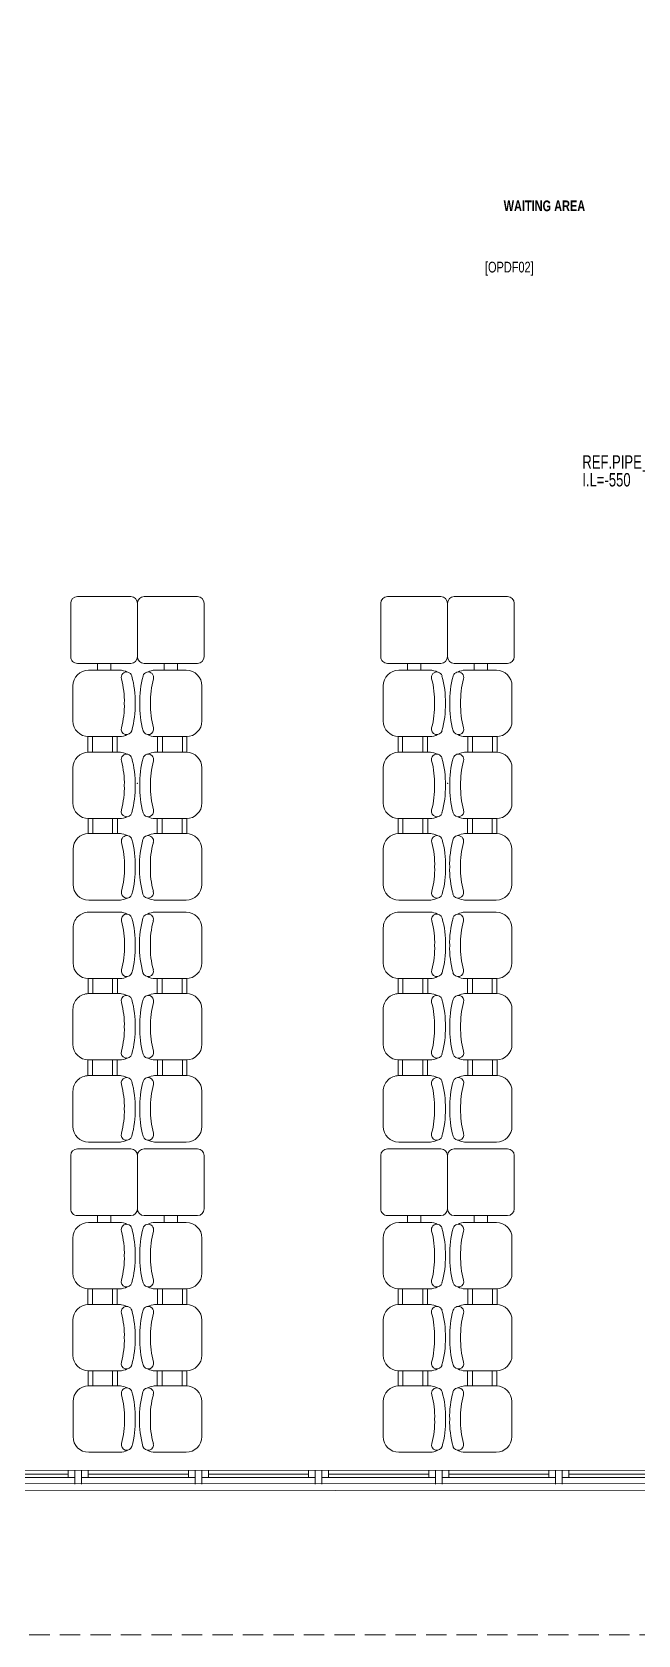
# Model space of a CAD drawing. Header units: millimetres. Extents: x -160614 to 59925, y -157025 to 0.
# Drawn here: x -71978 to -67439, y -117093 to -105091 of the extents above; entities that cross this region are included whole.
import ezdxf
from ezdxf import colors
from ezdxf.entities.mleader import LeaderData, LeaderLine
from ezdxf.math import Vec2, Vec3

# ---------------------------------------------------------------- set-up
doc = ezdxf.new("R2010")
doc.units = ezdxf.units.MM
doc.header["$LTSCALE"] = 8
doc.linetypes.add('HIDDEN', pattern=[9.525, 6.35, -3.175])
doc.layers.get('0').update_dxf_attribs({"color": 9, "lineweight": 5})
for name, color, linetype, lineweight in [('72_EGR_BASE_TEXT', 9, 'Continuous', 5), ('72_EGR_EQP_TAG', 9, 'Continuous', 5), ('Aluminum', 9, 'Continuous', 5), ('LOADING', 9, 'Continuous', 5), ('Proj', 9, 'Continuous', 5)]:
    doc.layers.add(name, color=color, linetype=linetype, lineweight=lineweight)
doc.layers.add('A-EXH', color=1, linetype='Continuous')
doc.layers.add('M-TEXT-RP', color=7, linetype='Continuous')
doc.layers.get('0').off()
doc.layers.get('0').freeze()
doc.styles.add('LEROY100', font='arial.ttf', dxfattribs={"width": 0.7})
doc.styles.add('X3G_ENTITY_9EC9', font='swisscl.ttf', dxfattribs={"height": 0.2})
doc.styles.add('X3G_ENTITY_9F38', font='swisscl.ttf', dxfattribs={"height": 0.2})

# ---------------------------------------------------------------- blocks, each defined once
blk = doc.blocks.new('_Origin')
at = {"color": 0, "linetype": 'ByBlock', "lineweight": -2}
blk.add_line((0, 0), (-1, 0), dxfattribs=at)
blk.add_circle((0, 0), 0.5, dxfattribs=at)
blk = doc.blocks.new('GF21009T-P')
for p, q in [((0.4, 0.5), (0, 0.5)), ((-0.05, 0.45), (-0.05, 0.05)), ((0.45, 0.45), (0.45, 0.05)), ((0.45, 0.3), (0.5, 0.3)), ((0.45, 0.2), (0.5, 0.2)), ((0.4, 0), (0, 0))]:
    blk.add_line(p, q)
for centre, start, end in [((0, 0.45), 90, 180), ((0.4, 0.45), 0, 90), ((0, 0.05), 180, 270), ((0.4, 0.05), 270, 0)]:
    blk.add_arc(centre, 0.0499, start, end)
blk = doc.blocks.new('3 s')
at = {"layer": 'LOADING', "ltscale": 20}
for p, q in [((-699751, -400643), (-699535, -400643)), ((-699751, -400643), (-699513, -400643)), ((-699396, -401023), (-699396, -400760)), ((-699751, -401140), (-699513, -401140)), ((-699728, -401140), (-699728, -401258)), ((-699692, -401140), (-699692, -401258)), ((-699542, -401140), (-699542, -401258)), ((-699508, -401140), (-699508, -401258)), ((-699751, -401258), (-699513, -401258)), ((-699396, -401375), (-699396, -401637)), ((-699751, -401754), (-699513, -401754)), ((-699751, -401754), (-699535, -401754)), ((-699730, -401754), (-699730, -401867)), ((-699693, -401754), (-699693, -401867)), ((-699544, -401754), (-699544, -401867)), ((-699509, -401754), (-699509, -401867)), ((-699753, -401867), (-699536, -401867)), ((-699753, -401867), (-699514, -401867)), ((-699397, -402247), (-699397, -401984)), ((-699753, -402364), (-699514, -402364))]:
    blk.add_line(p, q, dxfattribs=at)
for centre, radius, start, end in [((-699175, -400872), 687, 164.361, 181.6247), ((-699798, -400697), 40.5, 344.361, 164.361), ((-699746, -400760), 117, 90, 118.9699), ((-699175, -400872), 606, 164.361, 181.8419), ((-699513, -400760), 117, 0, 90), ((-699175, -400911), 687, 178.3753, 195.639), ((-699175, -400911), 606, 178.1581, 195.639), ((-699798, -401085), 40.5, 195.639, 15.639), ((-699513, -401023), 117, 270, 0), ((-699746, -401023), 117, 241.0301, 270), ((-699175, -401486), 687, 164.361, 181.6247), ((-699798, -401312), 40.5, 344.361, 164.361), ((-699746, -401375), 117, 90, 118.9699), ((-699175, -401486), 606, 164.361, 181.8419), ((-699513, -401375), 117, 0, 90), ((-699175, -401525), 687, 178.3753, 195.639), ((-699175, -401525), 606, 178.1581, 195.639), ((-699798, -401700), 40.5, 195.639, 15.639), ((-699513, -401637), 117, 270, 0), ((-699746, -401637), 117, 241.0301, 270), ((-699176, -402096), 687, 164.361, 181.6247), ((-699799, -401922), 40.5, 344.361, 164.361), ((-699747, -401984), 117, 90, 118.9699), ((-699176, -402096), 606, 164.361, 181.8419), ((-699514, -401984), 117, 0, 90), ((-699176, -402135), 687, 178.3753, 195.639), ((-699176, -402135), 606, 178.1581, 195.639), ((-699514, -402247), 117, 270, 0), ((-699799, -402309), 40.5, 195.639, 15.639), ((-699747, -402247), 117, 241.0301, 270)]:
    blk.add_arc(centre, radius, start, end, dxfattribs=at)
blk = doc.blocks.new('1stF')
at = {"layer": 'Aluminum', "color": 9}
for p, q in [((-66542, -115863, 0), (-73120, -115857, 0)), ((-71657, -115913, 0), (-72507, -115913, 0)), ((-71707, -115888, 0), (-72457, -115888, 0)), ((-71707, -115913, 0), (-71707, -115863, 0)), ((-71657, -115963, 0), (-71657, -115863, 0)), ((-71607, -115963, 0), (-71607, -115863, 0)), ((-70757, -115913, 0), (-71607, -115913, 0)), ((-71557, -115913, 0), (-71557, -115863, 0)), ((-70807, -115888, 0), (-71557, -115888, 0)), ((-70807, -115913, 0), (-70807, -115863, 0)), ((-70757, -115963, 0), (-70757, -115863, 0)), ((-70707, -115963, 0), (-70707, -115863, 0)), ((-70707, -115913, 0), (-69857, -115913, 0)), ((-70657, -115913, 0), (-70657, -115863, 0)), ((-70657, -115888, 0), (-69907, -115888, 0)), ((-69907, -115913, 0), (-69907, -115863, 0)), ((-69857, -115963, 0), (-69857, -115863, 0)), ((-69807, -115963, 0), (-69807, -115863, 0)), ((-68957, -115913, 0), (-69807, -115913, 0)), ((-69757, -115913, 0), (-69757, -115863, 0)), ((-69007, -115888, 0), (-69757, -115888, 0)), ((-69007, -115913, 0), (-69007, -115863, 0)), ((-68957, -115963, 0), (-68957, -115863, 0)), ((-68907, -115963, 0), (-68907, -115863, 0)), ((-68057, -115913, 0), (-68907, -115913, 0)), ((-68857, -115913, 0), (-68857, -115863, 0)), ((-68107, -115888, 0), (-68857, -115888, 0)), ((-68107, -115913, 0), (-68107, -115863, 0)), ((-68057, -115963, 0), (-68057, -115863, 0)), ((-68007, -115963, 0), (-68007, -115863, 0)), ((-67157, -115913, 0), (-68007, -115913, 0)), ((-67957, -115913, 0), (-67957, -115863, 0)), ((-67207, -115888, 0), (-67957, -115888, 0)), ((-66542, -115963, 0), (-73120, -115957, 0))]:
    blk.add_line(p, q, dxfattribs=at)
at = {"layer": 'LOADING', "color": 9}
for p in [(-71189, -110717, 0), (-68866, -110717, 0)]:
    blk.add_point(p, dxfattribs=at)
at = {"layer": 'Proj', "color": 9}
blk.add_line((-73120, -116007, 0), (-66542, -116013, 0), dxfattribs=at)
at = {"layer": 'Proj', "color": 9, "linetype": 'HIDDEN', "ltscale": 3, "elevation": 0}
blk.add_lwpolyline([(-23322, -93193), (-74742, -93193), (-74742, -117093), (-23322, -117093)], dxfattribs=at)
at = {"layer": 'LOADING', "color": 9, "extrusion": (3.51192e-12, 1.27212e-09, 1), "xscale": 1000, "yscale": 1000, "zscale": 1000, "rotation": 269.9999954191752}
for p in [(-71689, -109368, 0), (-69366, -109368, 0), (-71689, -113503, 0), (-69366, -113503, 0)]:
    blk.add_blockref('GF21009T-P', p, dxfattribs=at)
at = {"layer": 'LOADING', "color": 9, "extrusion": (-3.51192e-12, 1.27212e-09, 1), "xscale": -1000, "yscale": 1000, "zscale": 1000, "rotation": 90.00000458082476}
for p in [(-70689, -109368, 0), (-68366, -109368, 0), (-70689, -113503, 0), (-68366, -113503, 0)]:
    blk.add_blockref('GF21009T-P', p, dxfattribs=at)
at = {"layer": 'LOADING', "color": 9, "xscale": -1}
for p in [(-771068, 290774, 0), (-768744, 290774, 0), (-771068, 286639, 0), (-768744, 286639, 0)]:
    blk.add_blockref('3 s', p, dxfattribs=at)
at = {"layer": 'LOADING', "color": 9}
for p in [(628690, 290774, 0), (631013, 290774, 0), (628690, 286639, 0), (631013, 286639, 0)]:
    blk.add_blockref('3 s', p, dxfattribs=at)
at = {"layer": 'LOADING', "color": 9, "rotation": 180}
for p in [(-771068, -514045, 0), (-768744, -514045, 0)]:
    blk.add_blockref('3 s', p, dxfattribs=at)
at = {"layer": 'LOADING', "color": 9, "xscale": -1, "rotation": 180}
for p in [(628690, -514045, 0), (631013, -514045, 0)]:
    blk.add_blockref('3 s', p, dxfattribs=at)
at = {"layer": '72_EGR_BASE_TEXT', "color": 9, "char_height": 80, "attachment_point": 2}
for s, insert, style in [('{\\fSwis721 LtCn BT|b1|i0|c0|p34;WAITING AREA}', (-68140, -106352, 0), 'X3G_ENTITY_9EC9'), ('[OPDF02]', (-68403, -106811, 0), 'X3G_ENTITY_9F38')]:
    blk.add_mtext(s, dxfattribs=dict(at, insert=insert, style=style))
blk = doc.blocks.new('HVACFF')
at = {"layer": 'M-TEXT-RP', "lineweight": 15}
ml = blk.add_multileader_mtext('Standard', dxfattribs=at)
ml.set_content('\\A1;REF.PIPE{\\H0.99997x;\\P\\A0;\\H1.00003x;\\C1;I.L=-550}', color=256, style='LEROY100')
ml.set_leader_properties()
ml.set_arrow_properties(name='ORIGIN')
ml.build(insert=Vec2(0, 0))
ml.multileader.update_dxf_attribs({"text_left_attachment_type": 2, "text_right_attachment_type": 2, "dogleg_length": 277, "arrow_head_size": 50})
ctx = ml.context
ctx.base_point, ctx.char_height, ctx.arrow_head_size, ctx.landing_gap_size, ctx.plane_origin = Vec3(-67876, -108378), 100, 50, 20, Vec3(-66893, -104850)
ctx.left_attachment, ctx.right_attachment = 2, 2
notes = []
notes.append((ctx, [(1, (1, 1, 0), (-67329, -108378), (-1, 0), 74.3, [(0, [(-66764, -108757)], 0, [])])]))
ctx.mtext.insert, ctx.mtext.width, ctx.mtext.line_spacing_factor, ctx.mtext.flow_direction = Vec3(-67856, -108260), 43.98, 0.8, 5
for ctx, leaders in notes:
    for number, flags, end, landing, length, lines in leaders:
        leader = LeaderData()
        leader.index, (leader.has_last_leader_line, leader.has_dogleg_vector, leader.attachment_direction) = number, flags
        leader.last_leader_point, leader.dogleg_vector, leader.dogleg_length = Vec3(end), Vec3(landing), length
        for number, points, colour, breaks in lines:
            line = LeaderLine()
            line.index, line.vertices, line.color, line.breaks = number, Vec3.list(points), colors.encode_raw_color(colour), breaks
            leader.lines.append(line)
        ctx.leaders.append(leader)

msp = doc.modelspace()

# ---------------------------------------------------------------- block references
at = {"layer": '72_EGR_EQP_TAG'}
msp.add_blockref('1stF', (0, 0), dxfattribs=at)
at = {"layer": 'A-EXH'}
msp.add_blockref('HVACFF', (0, 0), dxfattribs=at)

doc.saveas('drawing.dxf')
